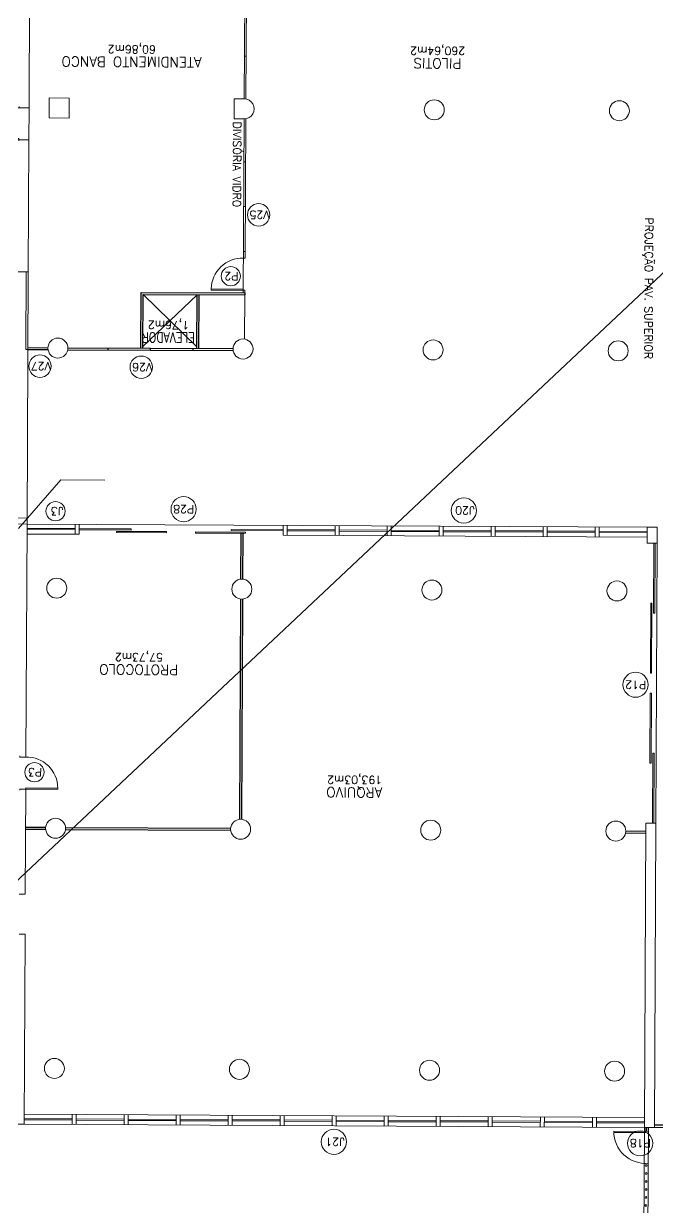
# Model space of a CAD drawing. Extents: x -1057 to 3416, y -340 to 4111.
# Drawn here: x -761.57 to -745.73, y 262.27 to 291.84 of the extents above; entities that cross this region are included whole.
import ezdxf
from ezdxf.enums import TextEntityAlignment as Align

# ---------------------------------------------------------------- set-up
doc = ezdxf.new("R2010")
doc.units = 0
doc.header["$LTSCALE"] = 50
for name, pattern in [('CONTINU', [0]), ('DASHDOT', [1, 0.5, -0.25, 0, -0.25]), ('HIDDEN', [9.525, 6.35, -3.175])]:
    doc.linetypes.add(name, pattern=pattern)
doc.layers.add('0.1', color=8, linetype='Continuous', lineweight=13)
doc.layers.add('medir projeto', color=6, linetype='Continuous')
doc.styles.get("Standard").update_dxf_attribs({"font": 'romans.shx'})

# ---------------------------------------------------------------- blocks, each defined once
blk = doc.blocks.new('P80 - parede 25cm')
for points in [[(-0.03, -0.125), (0, -0.125), (0, 0.125), (-0.03, 0.125)], [(0.83, -0.125), (0.8, -0.125), (0.8, 0.125), (0.83, 0.125)]]:
    blk.add_lwpolyline(points)
blk.add_lwpolyline([(0.77, -0.925), (0.77, -0.125), (0.8, -0.125), (0.8, -0.925)], close=True)
at = {"color": 8}
blk.add_arc((0.774, -0.15), 0.775, 178.1408, 269.6698, dxfattribs=at)
blk = doc.blocks.new('ÁREA')
for p in [(0.00005, 0.00376), (0, 0)]:
    blk.add_attdef('COMPARTIMENTO', text='', height=0.0025).set_placement(p, align=Align.CENTER)
at = {"color": 1}
for p in [(-0.00005, -0.00376), (-0.0001, -0.00752)]:
    blk.add_attdef('ÁREA', text='', height=0.002, dxfattribs=at).set_placement(p, align=Align.CENTER)
blk = doc.blocks.new('P80')
for points in [[(0, 0.86), (0, 0.83), (0.15, 0.83), (0.15, 0.86)], [(0, 0), (0, 0.03), (0.15, 0.03), (0.15, 0)]]:
    blk.add_lwpolyline(points)
blk.add_lwpolyline([(-0.8, 0.06), (0, 0.06), (0, 0.03), (-0.8, 0.03)], close=True)
at = {"color": 8}
blk.add_arc((-0.025, 0.056), 0.775, 88.1408, 179.6698, dxfattribs=at)

msp = doc.modelspace()

# ---------------------------------------------------------------- linework, layer by layer
at = {"layer": '0.1', "color": 7}
for p, q in [((-761.431, 289.74), (-761.371, 301.84)), ((-760.929, 289.988), (-760.932, 289.488)), ((-760.429, 289.985), (-760.929, 289.988)), ((-760.429, 289.985), (-760.432, 289.485)), ((-756.304, 289.965), (-756.307, 289.465)), ((-756.054, 289.964), (-756.304, 289.965)), ((-761.431, 289.74), (-761.681, 289.742)), ((-760.932, 289.488), (-760.432, 289.485)), ((-756.057, 289.464), (-756.307, 289.465)), ((-761.684, 288.942), (-761.434, 288.94)), ((-761.451, 285.64), (-761.434, 288.94)), ((-761.701, 285.642), (-761.451, 285.64)), ((-761.482, 279.34), (-762.552, 279.346)), ((-761.511, 273.517), (-761.482, 279.34)), ((-745.984, 278.864), (-745.982, 279.264)), ((-745.732, 279.263), (-745.982, 279.264)), ((-745.734, 278.863), (-745.732, 279.263)), ((-745.984, 278.864), (-745.734, 278.863)), ((-761.661, 273.518), (-761.511, 273.517)), ((-761.664, 272.718), (-761.514, 272.717)), ((-761.527, 270.091), (-761.514, 272.717)), ((-746.056, 264.264), (-746.018, 271.864)), ((-746.018, 271.864), (-745.768, 271.863)), ((-745.806, 264.263), (-745.768, 271.863)), ((-761.527, 270.091), (-761.677, 270.091)), ((-761.532, 269.091), (-761.682, 269.091)), ((-761.556, 264.341), (-761.532, 269.091)), ((-761.706, 264.341), (-761.556, 264.341)), ((-746.056, 264.264), (-745.806, 264.263))]:
    msp.add_line(p, q, dxfattribs=at)
at = {"layer": '0.1', "color": 8}
for p, q in [((-756.027, 295.464), (-756.054, 289.964)), ((-756.014, 289.96), (-755.987, 295.467)), ((-761.434, 288.94), (-761.431, 289.74)), ((-756.057, 289.464), (-756.078, 285.114)), ((-761.51, 283.701), (-761.501, 285.641)), ((-761.451, 285.64), (-761.482, 279.34)), ((-761.46, 283.7), (-761.51, 283.701)), ((-761.482, 279.34), (-745.982, 279.264)), ((-761.482, 279.23), (-760.282, 279.225)), ((-760.283, 279.085), (-760.282, 279.335)), ((-760.183, 279.084), (-760.182, 279.334)), ((-760.182, 279.224), (-758.882, 279.218)), ((-758.882, 279.218), (-758.883, 279.188)), ((-755.083, 279.059), (-755.082, 279.309)), ((-754.983, 279.058), (-754.982, 279.308)), ((-753.783, 279.053), (-753.782, 279.303)), ((-753.683, 279.052), (-753.682, 279.302)), ((-752.483, 279.046), (-752.482, 279.296)), ((-752.383, 279.046), (-752.382, 279.296)), ((-751.183, 279.04), (-751.182, 279.29)), ((-751.083, 279.039), (-751.082, 279.289)), ((-749.883, 279.033), (-749.882, 279.283)), ((-749.783, 279.033), (-749.782, 279.283)), ((-748.583, 279.027), (-748.582, 279.277)), ((-748.483, 279.026), (-748.482, 279.276)), ((-747.283, 279.02), (-747.282, 279.27)), ((-747.183, 279.02), (-747.182, 279.27)), ((-760.283, 279.195), (-761.483, 279.2)), ((-760.183, 279.084), (-761.483, 279.091)), ((-758.883, 279.188), (-760.183, 279.194)), ((-756.382, 279.205), (-756.383, 279.175)), ((-755.083, 279.169), (-756.383, 279.175)), ((-756.382, 279.205), (-755.082, 279.199)), ((-755.083, 279.059), (-745.983, 279.014)), ((-753.783, 279.163), (-754.983, 279.168)), ((-754.982, 279.198), (-753.782, 279.193)), ((-752.483, 279.156), (-753.683, 279.162)), ((-753.682, 279.192), (-752.482, 279.186)), ((-751.183, 279.15), (-752.383, 279.156)), ((-752.382, 279.186), (-751.182, 279.18)), ((-749.883, 279.143), (-751.083, 279.149)), ((-751.082, 279.179), (-749.882, 279.173)), ((-748.583, 279.137), (-749.783, 279.143)), ((-749.782, 279.173), (-748.583, 279.167)), ((-748.483, 279.166), (-747.283, 279.16)), ((-747.283, 279.13), (-748.483, 279.136)), ((-747.183, 279.16), (-745.983, 279.154)), ((-745.983, 279.124), (-747.183, 279.13)), ((-745.768, 271.863), (-745.734, 278.863)), ((-761.555, 264.591), (-746.055, 264.514)), ((-761.555, 264.481), (-760.355, 264.475)), ((-760.355, 264.445), (-761.555, 264.451)), ((-760.356, 264.335), (-760.355, 264.585)), ((-760.256, 264.334), (-760.255, 264.584)), ((-760.255, 264.474), (-759.055, 264.468)), ((-759.055, 264.438), (-760.255, 264.444)), ((-759.056, 264.328), (-759.055, 264.578)), ((-758.956, 264.328), (-758.955, 264.578)), ((-758.955, 264.468), (-757.755, 264.462)), ((-757.755, 264.432), (-758.955, 264.438)), ((-757.756, 264.322), (-757.755, 264.572)), ((-757.656, 264.321), (-757.655, 264.571)), ((-757.655, 264.461), (-756.455, 264.456)), ((-756.455, 264.426), (-757.655, 264.431)), ((-756.456, 264.316), (-756.455, 264.566)), ((-756.356, 264.315), (-756.355, 264.565)), ((-756.355, 264.455), (-755.155, 264.449)), ((-755.155, 264.419), (-756.355, 264.425)), ((-755.156, 264.309), (-755.155, 264.559)), ((-755.056, 264.309), (-755.055, 264.559)), ((-755.055, 264.449), (-753.855, 264.443)), ((-753.856, 264.303), (-753.855, 264.553)), ((-753.756, 264.302), (-753.755, 264.552)), ((-753.755, 264.442), (-752.555, 264.436)), ((-752.556, 264.296), (-752.555, 264.546)), ((-752.456, 264.296), (-752.455, 264.546)), ((-752.455, 264.436), (-751.255, 264.43)), ((-751.256, 264.29), (-751.255, 264.54)), ((-751.156, 264.289), (-751.155, 264.539)), ((-751.155, 264.429), (-749.955, 264.423)), ((-749.956, 264.283), (-749.955, 264.533)), ((-749.856, 264.283), (-749.855, 264.533)), ((-748.656, 264.277), (-748.655, 264.527)), ((-748.556, 264.277), (-748.555, 264.527)), ((-747.356, 264.271), (-747.355, 264.521)), ((-747.256, 264.27), (-747.255, 264.52)), ((-746.056, 264.264), (-761.556, 264.341)), ((-753.855, 264.413), (-755.055, 264.419)), ((-752.555, 264.406), (-753.755, 264.412)), ((-751.255, 264.4), (-752.455, 264.406)), ((-749.955, 264.393), (-751.155, 264.399)), ((-749.855, 264.423), (-748.655, 264.417)), ((-748.655, 264.387), (-749.855, 264.393)), ((-748.555, 264.417), (-747.355, 264.411)), ((-747.355, 264.381), (-748.555, 264.387)), ((-747.255, 264.41), (-746.055, 264.404)), ((-746.055, 264.374), (-747.255, 264.38)), ((-746.056, 264.264), (-746.084, 258.631)), ((-745.956, 264.264), (-745.984, 258.532)), ((-745.806, 264.263), (-740.356, 264.236)), ((-746.025, 263.364), (-746.06, 263.364))]:
    msp.add_line(p, q, dxfattribs=at)
at = {"layer": '0.1', "color": 8, "linetype": 'CONTINU', "lineweight": -2}
for p, q in [((-758.635, 283.727), (-758.628, 285.126)), ((-758.628, 285.126), (-756.038, 285.114)), ((-758.585, 283.726), (-758.578, 285.076)), ((-758.578, 285.076), (-756.039, 285.064)), ((-757.235, 283.72), (-757.229, 285.07)), ((-757.185, 283.719), (-757.179, 285.069)), ((-756.038, 285.114), (-756.039, 285.064)), ((-760.464, 283.696), (-756.332, 283.675)), ((-756.335, 283.715), (-760.46, 283.736)), ((-756.139, 277.963), (-756.133, 279.11)), ((-756.089, 277.963), (-756.083, 279.11)), ((-756.168, 271.964), (-756.141, 277.465)), ((-756.118, 271.964), (-756.091, 277.465)), ((-761.519, 271.766), (-761.018, 271.763)), ((-761.519, 271.716), (-761.018, 271.713)), ((-760.521, 271.711), (-756.394, 271.69)), ((-760.52, 271.761), (-756.394, 271.74))]:
    msp.add_line(p, q, dxfattribs=at)
at = {"layer": '0.1', "color": 8, "linetype": 'DASHDOT', "ltscale": 0.3}
for p, q in [((-758.585, 283.776), (-757.229, 285.07)), ((-758.578, 285.076), (-757.235, 283.77))]:
    msp.add_line(p, q, dxfattribs=at)
at = {"layer": '0.1', "color": 8, "linetype": 'CONTINU'}
for p, q in [((-761.698, 279.231), (-760.638, 280.441)), ((-760.638, 280.441), (-759.538, 280.436))]:
    msp.add_line(p, q, dxfattribs=at)
at = {"layer": '0.1', "color": 8, "linetype": 'HIDDEN', "ltscale": 0.02}
for p, q in [((-761.481, 279.49), (-761.731, 279.492)), ((-746.525, 271.617), (-746.02, 271.614)), ((-746.519, 271.667), (-746.019, 271.664))]:
    msp.add_line(p, q, dxfattribs=at)
at = {"layer": '0.1', "color": 8}
for points in [[(-756.009, 291.034), (-756.049, 291.034)], [(-756.074, 285.982), (-756.034, 285.981), (-756.017, 289.467)], [(-756.062, 288.394), (-756.022, 288.394)], [(-756.068, 287.274), (-756.028, 287.274)], [(-756.073, 286.154), (-756.033, 286.154)], [(-756.038, 285.181), (-756.878, 285.185), (-756.878, 285.215), (-756.078, 285.212)], [(-756.038, 285.114), (-756.038, 285.181)], [(-756.044, 283.961), (-756.039, 285.064)], [(-745.956, 264.164), (-746.821, 264.168), (-746.822, 264.138), (-746.022, 264.134), (-746.021, 264.264)], [(-745.991, 264.264), (-745.991, 264.164)]]:
    msp.add_lwpolyline(points, dxfattribs=at)
at = {"layer": '0.1', "color": 8, "linetype": 'CONTINU', "lineweight": -2}
for points in [[(-760.96, 283.738), (-761.46, 283.74)], [(-761.46, 283.7), (-760.957, 283.698)], [(-759.454, 283.691), (-759.454, 283.731)], [(-758.398, 283.685), (-758.398, 283.725)], [(-757.341, 283.72), (-757.342, 283.68)]]:
    msp.add_lwpolyline(points, dxfattribs=at)
at = {"layer": '0.1', "color": 8}
for points in [[(-759.245, 279.126), (-759.245, 279.156), (-757.995, 279.15), (-757.995, 279.12)], [(-756.021, 279.11), (-756.021, 279.14), (-757.271, 279.146), (-757.271, 279.116)], [(-745.789, 278.863), (-745.819, 278.863), (-745.828, 277.113), (-745.798, 277.113)], [(-745.866, 277.363), (-745.896, 277.364), (-745.905, 275.614), (-745.875, 275.613)], [(-745.886, 273.364), (-745.916, 273.364), (-745.907, 275.114), (-745.877, 275.114)], [(-745.823, 271.863), (-745.853, 271.863), (-745.845, 273.613), (-745.815, 273.613)], [(-744.443, 264.336), (-745.806, 264.343), (-745.806, 264.313), (-744.443, 264.306)]]:
    msp.add_lwpolyline(points, close=True, dxfattribs=at)
at = {"layer": '0.1', "color": 7}
for centre in [(-751.306, 289.69), (-746.681, 289.668), (-760.71, 283.737), (-756.085, 283.714), (-751.335, 283.691), (-746.71, 283.668), (-760.74, 277.737), (-756.115, 277.714), (-751.365, 277.691), (-746.74, 277.668), (-760.769, 271.737), (-756.144, 271.714), (-751.394, 271.691), (-746.769, 271.668), (-760.799, 265.737), (-756.174, 265.714), (-751.424, 265.691), (-746.799, 265.668)]:
    msp.add_circle(centre, 0.25, dxfattribs=at)
at = {"layer": '0.1', "color": 8}
for centre, radius in [((-755.694, 287.066), 0.28), ((-756.39, 285.533), 0.24), ((-761.158, 283.285), 0.28), ((-758.627, 283.259), 0.28), ((-760.769, 279.66), 0.24), ((-757.57, 279.711), 0.314), ((-750.567, 279.677), 0.314), ((-746.276, 275.324), 0.314), ((-761.297, 273.138), 0.24), ((-753.814, 263.903), 0.314), ((-746.161, 263.865), 0.314), ((-746.011, 263.314), 0.0225), ((-746.012, 263.114), 0.0225), ((-746.014, 262.714), 0.0225), ((-746.013, 262.914), 0.0225), ((-746.015, 262.514), 0.0225), ((-746.016, 262.314), 0.0225)]:
    msp.add_circle(centre, radius, dxfattribs=at)
at = {"layer": '0.1', "color": 7}
msp.add_arc((-756.056, 289.714), 0.25, 269.7175, 89.7175, dxfattribs=at)
at = {"layer": '0.1', "color": 8}
for centre, radius, start, end in [((-756.103, 285.207), 0.775, 87.8583, 179.3873), ((-746.021, 264.164), 0.8, 179.7175, 274.3779)]:
    msp.add_arc(centre, radius, start, end, dxfattribs=at)
at = {"layer": 'medir projeto', "color": 5, "linetype": 'CONTINU', "lineweight": -2}
msp.add_line((-843.433, 193.56), (-655.722, 370.163), dxfattribs=at)

# ---------------------------------------------------------------- block references
at = {"layer": '0.1', "color": 8}
ref = msp.add_blockref('ÁREA', (-758.871, 291.014), dxfattribs=dict(at, xscale=133.3333333333334, yscale=133.3333333333334, zscale=133.3333333333334, rotation=179.7174815060635))
ref.add_attrib('COMPARTIMENTO', 'ATENDIMENTO BANCO', dxfattribs={"layer": '0', "color": 3, "height": 0.25, "rotation": 179.7175}).set_placement((-758.871, 291.014), align=Align.CENTER)
ref.add_attrib('ÁREA', '60,86m2', dxfattribs={"layer": '0', "color": 1, "height": 0.2, "rotation": 179.7175}).set_placement((-758.863, 291.302), align=Align.CENTER)
ref = msp.add_blockref('ÁREA', (-751.227, 290.977), dxfattribs=dict(at, xscale=133.3333333333334, yscale=133.3333333333334, zscale=133.3333333333334, rotation=179.7174815060635))
ref.add_attrib('COMPARTIMENTO', 'PILOTIS', dxfattribs={"layer": '0', "color": 3, "height": 0.25, "rotation": 179.7175}).set_placement((-751.227, 290.977), align=Align.CENTER)
ref.add_attrib('ÁREA', '260,64m2', dxfattribs={"layer": '0', "color": 1, "height": 0.2, "rotation": 179.7175}).set_placement((-751.219, 291.265), align=Align.CENTER)
at = {"layer": '0.1', "color": 7, "rotation": 269.7174815060636}
msp.add_blockref('P80 - parede 25cm', (-761.556, 289.741), dxfattribs=at)
at = {"layer": '0.1', "color": 8}
ref = msp.add_blockref('ÁREA', (-757.954, 284.126), dxfattribs=dict(at, xscale=133.3333333333334, yscale=133.3333333333334, zscale=133.3333333333334, rotation=179.7174815060635))
ref.add_attrib('COMPARTIMENTO', 'ELEVADOR', dxfattribs={"layer": '0', "color": 3, "height": 0.25, "rotation": 179.7175, "width": 0.8}).set_placement((-757.954, 284.126), align=Align.CENTER)
ref.add_attrib('ÁREA', '1,76m2', dxfattribs={"layer": '0', "color": 1, "height": 0.2, "rotation": 179.7175}).set_placement((-757.946, 284.414), align=Align.CENTER)
ref = msp.add_blockref('ÁREA', (-758.692, 275.826), dxfattribs=dict(at, xscale=133.3333333333334, yscale=133.3333333333334, zscale=133.3333333333334, rotation=179.7174815060635))
ref.add_attrib('COMPARTIMENTO', 'PROTOCOLO', dxfattribs={"layer": '0', "color": 3, "height": 0.25, "rotation": 179.7175}).set_placement((-758.692, 275.826), align=Align.CENTER)
ref.add_attrib('ÁREA', '57,73m2', dxfattribs={"layer": '0', "color": 1, "height": 0.2, "rotation": 179.7175}).set_placement((-758.684, 276.114), align=Align.CENTER)
at = {"layer": '0.1', "color": 8, "xscale": -1, "rotation": 359.7174815060636}
msp.add_blockref('P80', (-761.515, 272.687), dxfattribs=at)
at = {"layer": '0.1', "color": 8}
ref = msp.add_blockref('ÁREA', (-753.303, 272.759), dxfattribs=dict(at, xscale=133.3333333333334, yscale=133.3333333333334, zscale=133.3333333333334, rotation=179.7174815060635))
ref.add_attrib('COMPARTIMENTO', 'ARQUIVO', dxfattribs={"layer": '0', "color": 3, "height": 0.25, "rotation": 179.7175}).set_placement((-753.303, 272.759), align=Align.CENTER)
ref.add_attrib('ÁREA', '193,03m2', dxfattribs={"layer": '0', "color": 1, "height": 0.2, "rotation": 179.7175}).set_placement((-753.295, 273.047), align=Align.CENTER)

# ---------------------------------------------------------------- texts
at = {"layer": '0.1', "color": 7}
for s, rotation, p in [('DIVISÓRIA VIDRO', 269.7175, (-756.33, 289.397)), ('V25', 179.7175, (-755.423, 287.167)), ('PROJEÇÃO PAV. SUPERIOR', 269.7175, (-746.038, 287.002)), ('P2', 179.7175, (-756.199, 285.634)), ('V27', 179.7175, (-760.887, 283.385)), ('V26', 179.7175, (-758.355, 283.359)), ('P28', 179.7175, (-757.305, 279.811)), ('J3', 179.7175, (-760.578, 279.76)), ('J20', 179.7175, (-750.302, 279.777)), ('P12', 179.7175, (-746.01, 275.424)), ('P3', 179.7175, (-761.106, 273.238)), ('J21', 179.7175, (-753.548, 264.003)), ('P18', 179.7175, (-745.895, 263.966))]:
    msp.add_text(s, height=0.2, rotation=rotation, dxfattribs=at).set_placement(p)

doc.saveas('drawing.dxf')
